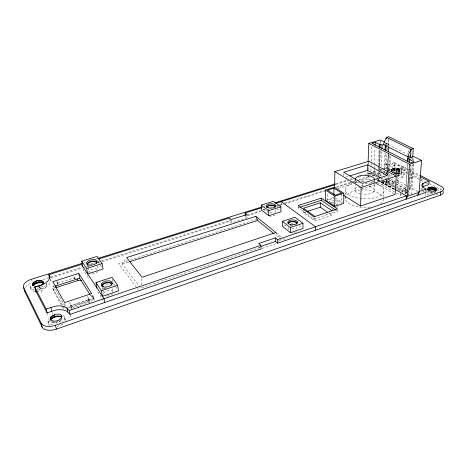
<?xml version="1.0" encoding="UTF-8"?>
<svg xmlns="http://www.w3.org/2000/svg" width="467" height="467" viewBox="0 0 467 467"><rect width="100%" height="100%" fill="white"/><g stroke="black" fill="none" stroke-linecap="round" stroke-linejoin="round"><path stroke-width="0.35" stroke-dasharray="2.33 1.75" d="M334.477 204.99L327.449 200.314L327.49 193.105M331.774 203.215L331.786 201.884M303.48 210.168L303.515 212.713L314.956 220.984L331.984 215.264L332.014 212.053M333.864 196.805L333.847 198.242L327.449 200.314M337.016 208.335L337.046 206.338M337.057 205.667L337.11 201.668M298.15 206.677L298.168 207.797L313.894 219.128L337.454 211.247L337.472 210.121M341.675 193.805L341.517 203.25L335.615 199.397M343.607 175.738L343.642 173.642M345.189 198.452L345.241 195.609M345.259 194.897L345.358 189.917M355.002 190.174L355.136 185.294M355.218 182.504L355.294 179.719M362.41 184.062L362.24 189.094L386.74 181.155L385.508 180.46M371.119 173.403L368.445 174.244L367.669 173.806L367.751 171.634M368.019 164.39L368.072 162.942M370.138 179.941L368.265 178.861L368.393 175.335M368.422 174.629L368.498 172.516M368.609 169.696L368.79 164.763M368.819 164.057L368.901 161.944M370.722 175.364L370.786 173.671L372.695 173.07M370.903 170.77L371.072 166.427M371.102 165.697L371.242 162.078M371.271 161.354L371.843 146.86M374.125 168.961L373.968 172.667L377.354 174.57M374.155 168.237L374.277 165.353M374.306 164.635L375.03 147.333M374.195 190.863L374.54 182.743M374.552 182.463L374.686 179.252M385.415 174.22L380.628 175.744L378.673 174.541M378.048 171.973L377.92 174.886L378.667 174.646M378.182 169.066L378.311 166.159M378.346 165.429L379.029 150.158M378.579 176.561L378.772 172.37M378.807 171.64L379.794 149.907M379.076 169.515L379.963 150.076M380.29 142.873L380.36 141.437M379.49 170.484L379.589 168.318M379.718 165.441L380.418 150.31M380.617 145.984L380.844 140.941M379.735 172.568L379.677 173.829L379.151 170.834M380.628 175.744L380.803 171.967M380.838 171.243L380.944 169.066M381.078 166.164L381.796 150.929M382.946 181.552L381.691 181.955L381.568 184.512L394.743 192.071M383.851 173.899L384.02 170.502M384.055 169.819L384.896 152.814M383.442 183.899L383.635 180.064M384.691 172.673L384.767 171.231M384.913 168.353L385.672 153.112M386.075 145.114L386.285 140.859M383.629 197.138L383.985 189.981M385.958 173.94L386.063 171.897M386.203 169.165L386.962 154.314M387.184 149.995L387.365 146.399M387.406 145.675L387.517 143.515L385.1 142.318M388.054 183.438L388.328 178.277M386.717 174.465L386.822 172.399M388.182 146.078L388.521 139.598M386.828 173.817L386.898 172.44M386.623 182.866L386.752 180.32L395.602 185.288M386.816 179.737L386.962 176.9M387.067 174.308L387.178 172.154M388.597 144.881L388.923 138.559M386.793 184.687L387.435 172.341M387.528 174.424L387.692 171.296M388.521 170.531L388.591 169.153M388.369 177.559L388.713 171.056M388.748 170.338L389.554 155.167M386.752 180.32L388.48 182.264L381.568 184.512L383.57 181.348L388.62 179.713L388.48 182.264L407.428 192.935L405.531 193.577L407.475 164.711M388.9 185.708L388.842 186.794L380.698 182.148M388.993 183.969L389.233 179.521M389.39 176.631L389.542 173.742M389.7 170.846L390.517 155.663M390.978 176.328L391.153 173.181M391.223 171.914L391.328 170.017L387.855 168.143M391.486 171.021L391.574 169.457C393.488 167.215 397.977 167.513 399.968 169.591L399.927 171.623L398.433 172.79A4.238 1.786 2.4 0 1 392.443 172.358L391.486 171.021C393.395 168.774 397.89 169.072 399.875 171.155L399.927 171.623M391.527 171.488L391.574 169.457M391.731 170.572L391.819 169.013M391.854 171.944L391.615 169.924M387.931 170.449L392.105 169.13L392.28 166.03A8.318 3.473 2.4 0 1 403.914 166.836L407.773 168.856M392.245 170.181L392.333 168.622M392.443 172.358L392.531 170.788L391.941 170.373M391.971 182.288L392.245 177.343M392.992 169.865L393.08 168.307M394.23 163.327L402.122 167.472L401.678 174.419L393.833 170.204L394.23 163.327L388.813 165.02M393.926 169.649L394.014 168.091M394.568 162.574L404.043 167.536L403.412 177.285L394.014 172.206L394.568 162.574L388.614 164.431M394.971 169.544L395.064 167.986M395.625 174.319L395.911 169.445L402.122 167.472M396.074 169.562L396.162 168.003M396.337 174.775L396.664 169.206M396.372 175.458L396.699 169.865L395.911 169.445M397.148 169.702L397.242 168.143M397.032 182.399L397.586 173.21M398.123 169.947L398.217 168.389M398.433 172.79L398.526 171.22L400.021 170.058M398.941 170.286L399.034 168.727M398.38 180.904L398.252 183.064L397.166 183.42M398.666 176.888L399.052 170.56L404.965 168.675L408.14 170.338M399.18 172.469L399.279 170.899M399.425 170.624L399.524 169.06M399.688 172.072L399.787 170.502M399.875 171.155L399.968 169.591M400.552 192.696L400.388 195.317L402.297 194.669M420.393 178.756L403.71 169.953L403.914 166.836M404.55 174.979L404.965 168.675M408.298 152.464L408.491 149.574M407.603 164.705L405.73 192.532L408.981 191.435L410.82 165.114M408.584 192.678L408.427 194.967L396.518 188.224M408.637 191.955L410.201 169.486M410.4 166.591L410.604 163.689M411.223 159.352L411.374 157.186M410.534 187.606L412.168 164.582M412.472 160.234L412.63 158.062M413.108 163.683L411.363 188.061L407.212 189.45M413.313 160.806L413.622 156.492M413.873 164.069L411.725 193.84L408.555 192.065M422.565 189.217L422.723 187.267M423.149 192.351L423.254 191.044L424.526 191.733M425.525 195.72L425.799 192.427M436.184 191.598C434.077 193.35 430.837 192.924 428.478 191.902L428.613 190.262M429.383 192.287L429.523 190.647M430.463 192.573L430.603 190.933M431.636 192.737L431.777 191.091M432.821 192.76L432.967 191.114M433.942 192.649L434.088 191.003M434.917 192.404L435.069 190.758M435.682 192.048L435.834 190.402M441.659 190.034A8.931 3.905 4.2 0 0 440.924 189.596L441.111 187.641M65.1 320.975L65.263 319.673L64.434 316.603A8.645 4.758 -15 0 0 62.59 315.137M64.843 317.77L64.68 319.066A8.645 4.758 -15 0 1 62.701 321.687M141.139 284.782L142.114 277.275M88.216 300.065L88.321 299.388M50.594 278.986L51.002 280.807L50.045 282.494A12.732 6.404 -14 0 1 41.796 288.974L37.646 290.252M51.265 322.049C54.668 324.256 60.033 322.767 62.093 319.34L61.667 317.432M401.427 193.682L400.388 195.317L395.368 192.433M259.67 247.568L140.701 288.192L122.307 264.077L126.248 258.175M49.776 320.187L49.403 320.566A8.634 4.769 -15.1 0 0 49.718 325.394M262.04 248.432L276.476 243.488M278.239 241.223L281.677 240.05L274.409 234.13M92.314 294.986L93.458 296.779A4.185 2.271 -12.6 0 1 90.82 300.106L68.526 307.648L68.795 308.903M72.28 308.249L89.641 302.359L88.654 297.333M396.232 185.638L405.706 190.962L407.609 190.326M70.441 305.651L88.444 299.575M65.713 307.665L92.641 298.571L91.946 294.998M101.859 286.481L109.447 283.959M283.913 226.016L285.985 225.327M291.501 223.495L293.574 222.806M335.061 205.375L338.931 204.102M303.515 212.713L306.2 211.837M388.853 186.572L392.846 185.265M396.787 179.439L403.412 177.285M122.307 264.077L128.553 262.063M298.168 207.797L299.528 207.36M397.049 175.913L401.678 174.419M326.696 199.695L334.197 197.272M57.546 283.259L74.79 277.719L75.222 278.408M127.684 260.761L118.676 263.651L136.843 287.73M130.451 259.874L257.883 218.935M229.221 218.007L229.466 221.405L231.293 222.998L247.195 217.937L247.037 215.234M386.793 174.512L389.42 173.671M392.046 172.837L394.014 172.206M42.853 279.529L49.811 277.334M50.506 277.112L81.813 267.217M90.861 264.357L93.645 263.476M97.819 262.156L100.598 261.275M101.298 261.059L230.698 220.15M247.399 214.873L260.615 210.693M263.4 209.817L264.789 209.374M276.616 205.638L278.706 204.978M279.4 204.756L284.269 203.215M284.963 202.999L324.623 190.46M336.45 186.724L352.451 181.663M353.145 181.447L355.235 180.787M358.714 179.684L368.451 176.608M371.93 175.504L373.32 175.067M376.799 173.969L381.673 172.428M382.368 172.206L385.147 171.331M372.59 175.61L373.863 175.207L377.803 177.437M51.008 277.918L82.128 268.064M82.822 267.842L88.38 266.085M98.111 263.003L99.5 262.559M102.285 261.678L229.466 221.405M261.263 211.335L245.315 216.384L247.195 217.937M264.036 210.454L265.419 210.016M276.511 206.502L279.284 205.626M279.978 205.404L283.434 204.312M284.123 204.091L324.845 191.196M336.579 187.483L351.762 182.673M352.451 182.451L356.59 181.143M357.284 180.922L370.325 176.789M372.999 175.948L374.336 175.522M377.675 174.465L381.014 173.409M384.353 172.352L385.689 171.926M389.793 171.482L393.833 170.204M338.061 188.458L352.474 183.875M355.224 183.006L357.967 182.13M361.4 181.038L368.265 178.861M396.699 169.865L404.043 167.536M261.8 207.768L263.19 207.33M335.925 184.465L347.687 180.77M350.454 179.9L353.221 179.03M358.755 177.291L362.217 176.205M373.798 172.562L377.149 171.512M380.494 170.455L382.502 169.825M385.176 168.984L386.518 168.564M89.693 264.34L94.532 262.81M262.927 209.625L264.929 208.988M270.288 207.295L272.296 206.665M84.369 262.647L85.759 262.209M95.49 259.156L96.879 258.718M264.386 206.157L265.781 205.719M335.977 183.694L347.098 180.204M350.577 179.112L351.966 178.68M365.171 174.535L370.039 173.006M372.818 172.136L376.291 171.045M379.77 169.953L381.854 169.299M382.549 169.083L386.717 167.776M387.412 167.554L392.28 166.03M367.669 173.806L370.349 172.965M373.022 172.125L376.367 171.08M345.627 177.197L348.37 176.345M384.423 144.169L386.145 143.661L407.498 154.303M385.322 144.163L387.517 143.515M42.987 285.816A5.563 2.808 -14.1 0 1 39.654 287.765L36.817 288.267M37.115 291.437L41.207 290.556A8.021 4.069 -14.2 0 0 46.542 285.349L46.122 283.539A8.038 4.057 -14.1 0 1 40.775 288.729L36.677 289.61M399.052 170.56L395.602 170.683L391.328 170.017M393.523 173.648L398.859 173.73L404.761 171.838L409.185 174.185M34.57 289.581L33.017 289.301A8.038 4.057 -14.1 0 1 31.307 284.631M35.013 291.408L33.461 291.128A8.021 4.069 -14.2 0 1 31.75 286.44M397.522 173.49L401.311 174.541M429.173 194.92L427.69 194.453A6.567 2.884 4.1 0 1 425.635 193.134M408.415 169.194L419.996 175.242M408.771 170.671L419.559 176.333M421.036 179.095L425.525 181.47M429.377 183.502L440.924 189.596M409.822 174.518L425.635 182.906M426.272 183.239L427.533 183.91M381.049 171.342L382.887 172.358M396.687 179.964L408.105 186.263M408.713 186.596L418.163 191.814M390.406 178.709L395.374 181.465M397.125 182.439L407.954 188.452M408.561 188.791L410.382 189.8M388.69 179.643L394.854 183.087M396.086 183.776L405.829 189.217M388.62 179.713L395.578 183.607M396.214 183.957L406.973 189.97M383.681 177.285L385.631 178.376M406.979 190.314L405.794 189.655L402.554 190.74L402.466 192.054L383.57 181.348M405.911 189.888L406.985 190.495M381.183 178.02L383.033 179.065M381.13 178.657L382.385 179.363M385.473 181.103L395.876 186.975M396.483 187.32L406.804 193.14M407.738 194.365L409.004 195.078M370.786 173.671L377.569 177.507M378.188 177.857L381.889 179.953M382.502 180.297L395.888 187.868M378.241 179.643L379.496 180.361M382.006 181.786L394.533 188.913M377.931 179.649L379.198 180.367M381.732 181.809L394.516 189.153M378.241 179.964L379.49 180.676M381.691 181.955L394.895 189.474M377.599 179.719L379.478 180.787M381.983 182.218L394.504 189.351M376.951 179.789L378.83 180.857M381.335 182.288L394.481 189.783M376.314 179.643L380.074 181.786M372.637 181.389L373.886 182.107M374.511 182.469L393.879 193.659M346.677 179.713L352.281 183.093M358.504 186.841L360.997 188.341M335.382 198.043L342.486 202.66M336.252 210.442L337.454 211.247M329.06 213.256L331.984 215.264M277.024 208.802L279.85 210.938M298.979 225.392L301.851 227.563M275.909 232.735L282.617 238.164M283.177 238.619L284.852 239.974M258.911 247.078L259.961 247.995M405.706 190.962L407.428 192.935M33.017 286.896L33.443 287.386M275.839 232.502L279.593 237.353M137.275 288.302L138.139 289.452M97.988 261.718L99.956 264.509M100.352 265.063L102.32 267.848M113.3 283.387L114.923 285.681M115.326 286.253L117.351 289.12M88.38 277.573L83.488 270.13L83.249 268.928M97.737 291.817L102.769 299.475M91.269 295.062L93.937 299.254A4.18 2.282 -12.7 0 1 93.429 301.367M90.365 294.981L92.641 298.571M87.965 298.816L89.395 301.104L71.34 307.216L69.992 304.875M74.183 277.556L75.041 278.927L74.79 277.719M89.641 302.359L88.689 300.824L87.697 295.815M74.218 277.725L75.076 279.097M56.735 281.852L57.949 283.965M57.003 283.066L57.85 284.648M71.614 308.477L70.71 306.907L69.63 301.869M70.978 308.162L71.883 309.732L70.529 303.427M50.313 279.581L51.002 280.807M64.662 305.803L53.851 286.592L53.536 285.191M62.269 305.068L52.905 288.297A4.115 2.125 -13.5 0 1 53.927 286.026M52.8 288.04L53.46 290.737L61.434 305.068M61.778 305.692L63.518 308.81M46.145 284.362L46.542 285.349M65.263 319.673L64.86 318.5A8.634 4.769 -15.1 0 0 62.496 316.83M30.437 286.89L30.88 288.705M50.576 320.631L50.78 321.471M31.546 279.219L32.276 282.226M40.086 286.837L41.54 292.961M47.973 321.302L48.428 323.205M39.473 286.353L40.197 289.429M39.216 285.938L39.654 287.765M47.05 312.832L47.943 316.614M51.866 320.788L52.31 322.703M54.516 321.173L54.96 323.088M52.006 312.522L52.444 314.408M53.092 321.098L53.536 323.018M56.046 320.998L56.489 322.919M57.569 320.596L58.007 322.51M60.185 319.224L60.622 321.138M58.982 319.988L59.42 321.903M61.101 318.348L61.533 320.263M63.308 306.93L63.722 308.81M57.137 281.426L57.815 284.473M64.744 303.252L65.573 307.035M70.143 315.009L70.826 318.179M90.82 300.106L91.188 301.974M87.697 265.005L88.094 267.054M88.222 267.737L89.144 272.518A4.594 2.364 -11.5 0 1 92.057 269.336A4.594 2.364 -11.5 0 1 97.597 269.675M93.657 297.339L94.136 299.82M93.458 296.779L93.937 299.254M102.542 287.9L102.804 289.307M102.933 290.013L103.715 294.251M97.241 266.114L97.872 269.517M367.891 175.014L368.323 177.425M112.5 288.629L113.119 292.149A4.822 2.633 -11.6 0 0 107.136 290.824A4.822 2.633 -11.6 0 0 104.042 294.875M112.302 279.389L112.775 282.132M231.054 219.595L231.293 222.998M267.264 210.471L267.381 213.267M275.162 209.718L275.261 212.508M281.286 202.31L281.362 204.966M288.548 227.388L288.624 230.272M296.889 226.536L296.942 229.42M314.945 217.75L314.956 220.984M313.888 217.984L313.894 219.128M25.2 287.363A10.945 5.54 -14.3 0 1 32.421 282.833M392.105 169.13A8.301 3.497 2.5 0 1 403.71 169.953M428.478 191.902A4.553 1.991 4.1 0 1 427.404 190.921M62.613 323.993A8.634 4.769 -15.1 0 1 57.26 326.287M396.973 175.469A6.112 2.586 2.4 0 0 398.479 175.288L400.803 174.448L401.725 173.193A6.112 2.586 2.4 0 0 397.423 170.496A6.112 2.586 2.4 0 0 390.47 171.331M437.783 193.846A6.567 2.884 4.1 0 1 434.228 195.218M422.366 190.303A10.42 4.53 4.1 0 1 421.724 187.932M398.526 171.22A4.244 1.78 2.3 0 1 392.531 170.788M52.508 324.618A8.645 4.758 -15 0 1 48.953 318.663M393.879 173.736A6.124 2.574 2.4 0 0 398.573 173.718L400.902 172.878L401.824 171.628A6.124 2.574 2.4 0 0 395.946 168.774A6.124 2.574 2.4 0 0 389.601 171.015M437.024 189.298A6.579 2.872 4.1 0 1 437.935 192.206M432.711 193.671A6.579 2.872 4.1 0 1 429.319 193.28L427.83 192.813A6.579 2.872 4.1 0 1 426.616 192.206M53.46 290.737A4.104 2.131 -13.6 0 1 54.867 288.197M64.855 307.916A4.279 2.317 -13.9 0 1 64.061 307.625M394.58 183.455A2.533 1.103 2.6 0 1 391.982 182.148A2.533 1.103 2.6 0 1 395.076 181.295M396.927 182.112A2.533 1.103 2.6 0 1 396.973 182.685M392.549 172.831A2.557 1.08 2.4 0 1 396.781 172.434A2.557 1.08 2.4 0 1 395.777 174.226L395.117 174.249A2.557 1.08 2.4 0 1 394.452 174.197M369.105 186.257A9.673 4.337 1.6 0 1 373.577 191.849A9.673 4.337 1.6 0 1 361.797 194.085M360.606 193.858A9.673 4.337 1.6 0 1 357.197 187.069M361.23 185.872A9.673 4.337 1.6 0 1 362.427 185.732M383.553 198.568A19.217 8.82 1.7 0 1 380.611 203.834M370.255 207.266A19.217 8.82 1.7 0 1 345.884 200.641A19.217 8.82 1.7 0 1 359.999 190.028M360.687 189.976A19.217 8.82 1.7 0 1 383.22 197.413M374.639 180.361A9.749 4.244 1.4 0 1 363.402 183.694M360.366 183.181A9.749 4.244 1.4 0 1 355.848 180.811M335.539 200.647A2.679 1.249 0.5 0 1 337.121 201.832A2.679 1.249 0.5 0 1 335.405 202.952M334.022 203.011A2.679 1.249 0.5 0 1 331.774 201.726A2.679 1.249 0.5 0 1 334.174 200.536M332.685 209.414A2.662 1.267 0.6 0 1 331.879 208.872M376.168 183.432A19.345 8.675 1.6 0 1 379.443 196.099A19.345 8.675 1.6 0 1 351.207 196.082A19.345 8.675 1.6 0 1 351.785 183.414M354.424 182.579A19.345 8.675 1.6 0 1 357.576 181.932M361.651 181.523A19.345 8.675 1.6 0 1 365.871 181.523M370.722 182.048A19.345 8.675 1.6 0 1 373.343 182.591M296.428 231.93A4.168 2.107 -1.1 0 1 295.769 232.379M294.905 232.729A4.168 2.107 -1.1 0 1 293.895 232.957M292.815 233.045A4.168 2.107 -1.1 0 1 291.729 232.992M291.723 228.923A4.168 2.107 -1.1 0 1 295.734 229.402M275.063 214.908A3.975 1.926 -2.2 0 1 269.868 216.122M269.844 212.561A3.975 1.926 -2.2 0 1 274.503 213.016M112.845 293.562A4.822 2.633 -11.6 0 1 110.305 295.395M109.109 295.757A4.822 2.633 -11.6 0 1 106.651 295.944M97.895 271.455A4.594 2.364 -11.5 0 1 91.112 273.75M292.657 225.806A4.191 2.078 -1.2 0 1 289.68 225.24M106.453 288.162A4.857 2.604 -11.4 0 1 104.141 287.976M104.941 288.6A5.639 3.024 -11.4 0 1 102.635 287.964M89.267 266.61A5.37 2.714 -11.3 0 1 88.216 266.289M269.342 209.409A4.641 2.207 -2.2 0 1 268.291 209.152M291.39 226.081A4.868 2.417 -1.2 0 1 290.211 225.859M411.24 177.635L409.034 178.359L409.863 178.803L412.075 178.079L411.24 177.635M386.448 164.39L384.288 165.061L385.053 165.476L387.213 164.798L386.448 164.39"/><path stroke-width="0.7" d="M327.892 212.45L320.298 207.22L320.298 202.801L303.457 208.259L314.939 216.454M335.656 210.039L321.261 200.349L321.267 198.136L298.127 205.562L313.882 216.84L337.483 208.988L321.267 198.136M325.376 190.046L325.33 200.139L334.705 206.391L343.665 203.431L343.858 193.25L334.308 187.22L325.376 190.046L334.821 196.163L343.858 193.25M333.887 194.646L333.958 188.178L327.507 190.215L335.183 195.171L341.692 193.075L333.958 188.178M334.646 188.113L334.839 171.623L368.924 161.238L396.214 176.117L395.135 194.383L360.542 206.011L343.671 195.288M334.705 206.391L334.821 196.163M360.542 206.011L361.143 187.425L334.839 171.623M380.564 177.676L367.582 170.367L367.786 164.833L343.671 172.241L362.433 183.344L387.038 175.475L367.786 164.833M368.124 161.489L368.796 143.381L380.424 139.995L384.499 142.021M375.118 145.173L375.24 142.289L371.989 143.241L410.651 162.965L414.031 161.897L409.466 159.591L409.267 162.481M379.163 147.245L379.292 144.338L375.24 142.289M379.893 147.735L380.056 144.11L379.292 144.338M381.901 148.751L382.07 145.126L380.056 144.11M385.036 149.93L385.287 144.887M385.783 150.929L386.075 145.114M386.39 138.757L386.46 137.356L388.667 136.714L413.295 148.64L412.682 157.338M388.223 152.055L388.486 147.035M387.476 171.617L388.421 153.456M407.714 161.109L408.053 156.066M407.796 161.827L408.041 158.225L413.622 156.492L421.573 160.438L419.092 192.322L417.912 195.13L418.012 193.805M368.796 143.381L409.483 164.267L407.277 196.35L406.132 199.17L406.36 195.831L277.561 239.653L275.402 237.878L258.73 243.517L260.837 245.338L261.006 248.911L70.003 314.379L67.137 311.501A13.701 7.507 -14.9 0 0 55.398 310.176L47.05 312.832L35.731 290.865M410.487 157.291L411.042 149.329L386.46 137.356L383.273 144.507L407.65 156.749L410.586 155.838M422.775 186.619L423.038 183.35L429.08 181.324L428.799 184.582L422.442 186.841M423.038 183.35L422.705 183.572A10.443 4.501 4 0 0 422.629 187.01L426.073 189.123L425.799 192.427L277.684 243.196L275.53 241.41L275.402 237.878M427.521 189.9A4.553 1.991 4.1 0 1 428.788 189.106L428.928 187.477C431.391 186.864 434.625 186.882 436.423 188.937L436.33 189.958C434.217 191.703 430.977 191.277 428.613 190.262A4.559 1.985 4.1 0 1 428.928 187.477M428.788 189.106L429.757 188.866L429.897 187.238M429.757 188.866L430.866 188.756L431.006 187.121M430.866 188.756L432.039 188.779L432.185 187.144M436.423 188.937L436.277 190.577L435.18 189.602L433.201 188.937L433.347 187.302M434.275 189.217L434.421 187.582M435.18 189.602L435.332 187.962M435.74 189.976L435.886 188.341M82.285 263.3L31.546 279.219A10.975 5.511 -14.2 0 0 23.63 287.474L24.547 291.122L42.118 327.034A11.798 6.515 -15.3 0 0 56.373 329.13L440.492 195.118L440.807 191.826A8.955 3.882 4.1 0 0 441.233 186.339L419.996 175.242M43.133 281.718A5.569 2.802 -14 0 1 39.216 285.938L35.066 286.382L32.573 285.068C32.579 280.667 40.238 278.892 43.133 281.718L43.559 283.533M50.132 318.722L50.909 316.9L54.441 314.688A5.995 3.287 -14.9 0 1 61.621 315.698L61.842 316.527C60.716 320.905 53.477 322.82 50.331 319.556L50.132 318.722L50.43 319.994M407.65 156.749L411.042 149.329L413.295 148.64M61.44 316.912A5.989 3.292 -15 0 0 54.878 316.585L52.275 317.939L50.775 319.726L50.325 317.817M42.602 281.128L43.028 282.944C39.788 281.309 35.194 282.471 33.069 285.395L32.626 283.574M50.675 319.294L52.357 318.179L56.484 316.679A8.634 4.769 -15.1 0 1 60.704 316.439M104.736 302.47L104.042 298.687L81.416 264.468L48.796 274.724L50.179 277.159L49.216 278.834A12.772 6.369 -13.9 0 1 40.927 285.284L34.838 287.17L46.151 309.02L54.534 306.375A13.747 7.472 -14.8 0 1 66.302 307.683L69.174 310.549L70.003 314.379M23.63 287.474L41.189 323.199A11.838 6.485 -15.1 0 0 55.485 325.283L440.807 191.826M69.174 310.549L260.837 245.338M418.823 191.587L426.073 189.123M419.092 192.322L407.277 196.35L395.631 189.719M260.901 246.401L275.53 241.41M290.445 232.683L303.001 228.433L302.931 223.273L294.852 217.254L282.377 221.352L282.535 226.477L290.445 232.683L290.322 227.493L282.377 221.352M101.421 290.713L117.62 285.296L118.571 290.842L102.46 296.294L101.421 290.713L95.992 282.576L111.94 277.334L117.62 285.296M290.322 227.493L302.931 223.273M307.543 211.393L320.298 207.22M55.771 287.754A4.104 2.131 -13.6 0 1 56.262 287.579L77.575 280.679A4.016 2.096 -12.5 0 1 81.404 280.544M129.248 261.841L257.644 220.471L273.849 233.675M361.143 187.425L396.214 176.117M55.211 286.154L79.729 278.244L89.979 294.385M300.205 207.138L321.261 200.349M268.799 215.707L280.976 211.79L280.825 206.799L273.452 201.306L261.357 205.083L261.584 210.045L268.799 215.707L268.595 210.687L261.357 205.083M86.623 268.531L102.139 263.598L103.108 268.963L87.668 273.925L86.623 268.531L81.725 261.199L97.013 256.424L102.139 263.598M268.595 210.687L280.825 206.799M255.875 216.355L126.639 257.586L142.114 277.275L275.839 232.502L255.875 216.355L257.644 220.471M78.748 273.393L52.748 281.694L64.604 302.622L91.672 293.568L78.748 273.393L79.729 278.244M409.483 164.267L421.573 160.438M98.765 259.016L229.221 218.007L231.054 219.595L247.002 214.557L245.117 213.01L261.8 207.768M275.699 203.396L335.23 184.687M409.466 159.591L410.254 159.346L408.041 158.225M97.574 258.502L261.608 207.033M274.812 202.888L335.283 183.91M349.742 175.919L367.582 170.367M382.07 145.126L384.02 144.548M427.731 189.876L432.535 189.59A6.567 2.884 4.1 0 1 435.658 190.332M432.039 188.779L433.201 188.937M420.195 176.666L429.08 181.324M320.298 202.801L332.025 210.775M281.262 201.651L315.482 226.746L315.494 230.237M41.189 323.199L42.118 327.034M33.198 282.786L33.636 284.601M32.445 284.485L32.737 285.699M35.223 281.391L35.655 283.2M34.085 282.039L34.523 283.854M34.838 287.17L36.029 292.091M36.537 280.871L36.969 282.687M37.944 280.527L38.37 282.342M40.641 280.433L41.067 282.249M39.339 280.381L39.765 282.191M46.151 309.02L47.05 312.832M50.909 316.9L51.352 318.803M41.75 280.69L42.176 282.5M55.485 325.283L56.373 329.13M53.04 315.278L53.477 317.181M50.833 307.455L51.714 311.261M51.837 316.031L52.275 317.939M54.441 314.688L54.878 316.585M48.796 274.724L49.625 278.355M61.621 315.698L61.901 316.97M55.859 285.757L56.262 287.579M67.026 308.407L67.861 312.225M77.207 278.875L77.575 280.679M81.725 261.199L82.776 266.529M95.992 282.576L97.031 288.086M245.117 213.01L245.274 215.707M277.561 239.653L277.684 243.196M24.547 291.122A10.945 5.54 -14.3 0 1 24.261 289.698M443.101 191.511A8.931 3.905 4.2 0 1 440.492 195.118M32.912 285.337A8.021 4.069 -14.2 0 1 43.39 282.862M355.294 179.719A9.749 4.244 1.4 0 1 364.021 175.288A9.749 4.244 1.4 0 1 374.686 179.252M267.147 207.675A3.999 1.897 -2.2 0 1 270.568 205.445A3.999 1.897 -2.2 0 1 275.063 206.922M288.46 223.786A4.191 2.078 -1.2 0 1 293.188 221.656A4.191 2.078 -1.2 0 1 296.703 224.189M87.697 265.005A4.623 2.341 -11.3 0 1 91.795 261.555A4.623 2.341 -11.3 0 1 96.716 263.312M102.612 287.106A4.857 2.604 -11.4 0 1 106.348 282.938A4.857 2.604 -11.4 0 1 111.782 285.086M101.508 285.857A5.639 3.024 -11.4 0 1 106.242 282.541A5.639 3.024 -11.4 0 1 112.127 283.522M86.874 264.491A5.37 2.714 -11.3 0 1 91.736 261.187A5.37 2.714 -11.3 0 1 97.329 262.524M266.511 207.161A4.641 2.207 -2.2 0 1 271.082 205.106A4.641 2.207 -2.2 0 1 275.699 206.863M287.952 223.168A4.868 2.417 -1.2 0 1 292.634 221.311A4.868 2.417 -1.2 0 1 297.339 223.016M103.44 286.878A5.645 3.018 -11.3 0 0 112.284 283.516A5.645 3.018 -11.3 0 0 104.532 281.461A5.645 3.018 -11.3 0 0 103.44 286.878M89.028 265.145A5.376 2.709 -11.2 0 0 97.177 261.759A5.376 2.709 -11.2 0 0 89.442 260.329A5.376 2.709 -11.2 0 0 89.028 265.145M268.268 207.797A4.647 2.201 -2.2 0 0 275.664 206.075A4.647 2.201 -2.2 0 0 269.231 203.98A4.647 2.201 -2.2 0 0 268.268 207.797M290.217 224.458A4.868 2.411 -1.2 0 0 297.485 222.228A4.868 2.411 -1.2 0 0 290.147 220.284A4.868 2.411 -1.2 0 0 290.217 224.458"/></g></svg>
